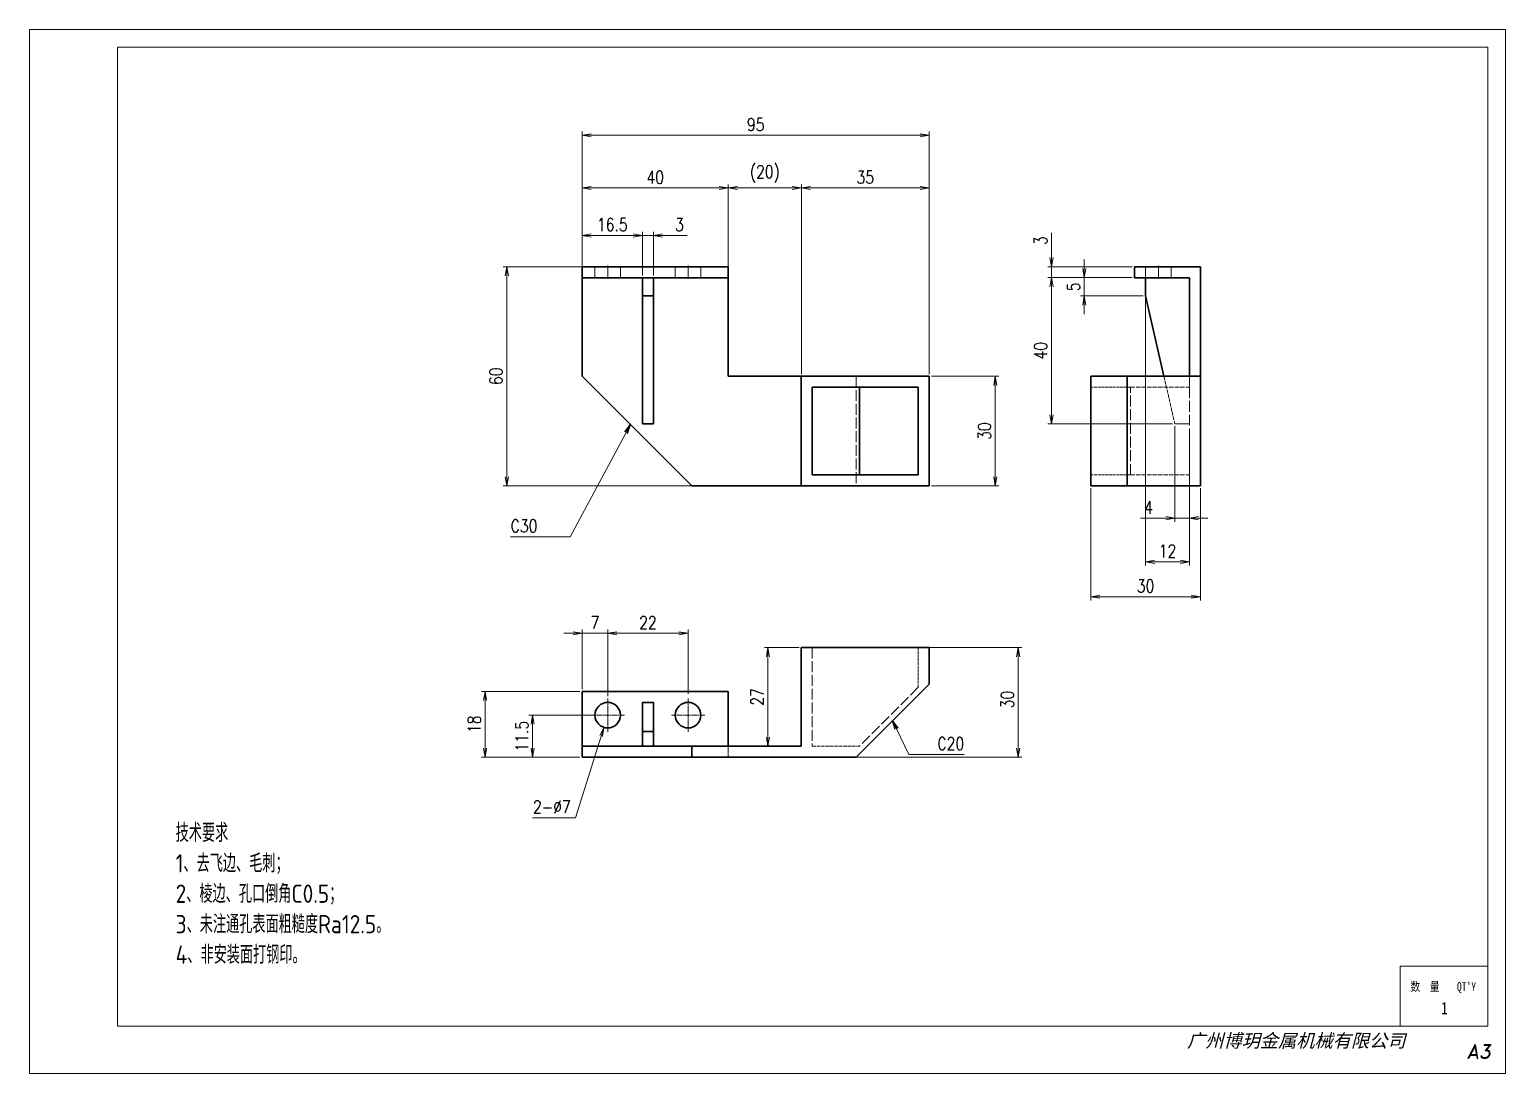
# Model space of a CAD drawing. Header units: millimetres. Extents: x 947 to 8414, y 980 to 1837.
# Drawn here: x 7170 to 7574.1, y 1550 to 1835.7 of the extents above; entities that cross this region are included whole.
import ezdxf
from ezdxf.enums import TextEntityAlignment as Align

# ---------------------------------------------------------------- set-up
doc = ezdxf.new("R2010")
doc.units = ezdxf.units.MM
doc.linetypes.add('AM_ISO02W050x2', pattern=[3.75, 3, -0.75])
doc.linetypes.add('AM_ISO08W050x2', pattern=[9, 6, -0.75, 1.5, -0.75])
doc.layers.add('DIM', color=3, linetype='Continuous')
for name, color, linetype, lineweight in [('中心线', 2, 'AM_ISO08W050x2', 18), ('图框BY', 7, 'Continuous', 0), ('标注线', 3, 'Continuous', 18), ('粗实线', 7, 'Continuous', 35), ('虚线', 1, 'AM_ISO02W050x2', 18)]:
    doc.layers.add(name, color=color, linetype=linetype, lineweight=lineweight)
doc.styles.add('DIM', font='romans.shx', dxfattribs={"width": 0.8, "bigfont": 'bigfont.shx'})
doc.styles.add('STYLE1', font='')
doc.styles.add('国标', font='simfang.ttf', dxfattribs={"width": 0.8})
doc.styles.add('机械长仿宋', font='gbenor.shx', dxfattribs={"height": 1, "bigfont": 'gbcbig.shx'})
doc.styles.add('标题\\M+18E9A', font='romand.shx', dxfattribs={"oblique": 10, "bigfont": 'bigfont.shx'})
doc.styles.get('STYLE1').set_extended_font_data('SimSun')
doc.dimstyles.new('XR 1-1', dxfattribs={"dimtxt": 3.5, "dimasz": 2.5, "dimexe": 1, "dimexo": 0.625, "dimgap": 1.2, "dimtad": 1, "dimtoh": 1, "dimdsep": 46, "dimtxsty": 'DIM', "dimblk": 'OPEN', "dimcen": 0, "dimclrd": 8, "dimclre": 8, "dimclrt": 2, "dimazin": 2, "dimtfac": 0.5, "dimtmove": 0, "dimatfit": 3, "dimldrblk": 'OPEN', "dimfxl": 0, "dimtolj": 2, "dimlwd": 18, "dimlwe": 18, "dimarcsym": 0})
doc.dimstyles.new('XR 1-1$0', dxfattribs={"dimtxt": 3.5, "dimasz": 2.5, "dimexe": 1, "dimexo": 0.625, "dimgap": 1.2, "dimtad": 1, "dimzin": 9, "dimdsep": 46, "dimtxsty": 'DIM', "dimblk": 'OPEN', "dimcen": 0, "dimclrd": 8, "dimclre": 8, "dimclrt": 2, "dimazin": 2, "dimtfac": 0.5, "dimtmove": 0, "dimatfit": 3, "dimldrblk": 'OPEN', "dimfxl": 0, "dimtolj": 2, "dimlwd": 18, "dimlwe": 18, "dimarcsym": 0})
doc.dimstyles.new('XR 1-1$3', dxfattribs={"dimtxt": 3.5, "dimasz": 2.5, "dimexe": 1, "dimexo": 0.625, "dimgap": 1.2, "dimtad": 1, "dimtoh": 1, "dimdsep": 46, "dimtxsty": 'DIM', "dimblk": 'OPEN', "dimcen": 0, "dimclrd": 8, "dimclre": 8, "dimclrt": 2, "dimazin": 2, "dimtfac": 0.5, "dimtofl": 0, "dimtmove": 0, "dimatfit": 3, "dimldrblk": 'OPEN', "dimfxl": 0, "dimtolj": 2, "dimlwd": 18, "dimlwe": 18, "dimarcsym": 0})

# ---------------------------------------------------------------- blocks, each defined once
blk = doc.blocks.new('_Open')
at = {"color": 0, "linetype": 'ByBlock', "lineweight": -2}
for p, q in [((-1, 0.17), (0, 0)), ((-1, -0.17), (0, 0)), ((0, 0), (-1, 0))]:
    blk.add_line(p, q, dxfattribs=at)
blk = doc.blocks.new('*D1298')
at = {"layer": '标注线', "color": 8, "lineweight": 18, "transparency": 16777216}
for p, q in [((7321.29, 1771.43), (7321.29, 1807.78)), ((7323.79, 1806.78), (7413.79, 1806.78)), ((7416.29, 1741.43), (7416.29, 1807.78))]:
    blk.add_line(p, q, dxfattribs=at)
at = {"layer": '标注线', "color": 8, "lineweight": 18, "transparency": 16777216, "xscale": 2.5, "yscale": 2.5, "zscale": 2.5, "rotation": 180}
blk.add_blockref('_Open', (7321.29, 1806.78), dxfattribs=at)
at = {"layer": '标注线', "color": 8, "lineweight": 18, "transparency": 16777216, "xscale": 2.5, "yscale": 2.5, "zscale": 2.5}
blk.add_blockref('_Open', (7416.29, 1806.78), dxfattribs=at)
at = {"layer": '标注线', "color": 2, "transparency": 16777216, "insert": (7368.79, 1809.73), "char_height": 3.5, "attachment_point": 5, "style": 'DIM'}
blk.add_mtext('\\A2;95', dxfattribs=at)
blk = doc.blocks.new('*D1299')
at = {"layer": '标注线', "color": 8, "lineweight": 18, "transparency": 16777216}
for p, q in [((7321.29, 1769.93), (7321.29, 1793.35)), ((7358.79, 1792.35), (7323.79, 1792.35)), ((7361.29, 1769.93), (7361.29, 1793.35))]:
    blk.add_line(p, q, dxfattribs=at)
at = {"layer": '标注线', "color": 8, "lineweight": 18, "transparency": 16777216, "xscale": 2.5, "yscale": 2.5, "zscale": 2.5, "rotation": 180}
blk.add_blockref('_Open', (7321.29, 1792.35), dxfattribs=at)
at = {"layer": '标注线', "color": 8, "lineweight": 18, "transparency": 16777216, "xscale": 2.5, "yscale": 2.5, "zscale": 2.5}
blk.add_blockref('_Open', (7361.29, 1792.35), dxfattribs=at)
at = {"layer": '标注线', "color": 2, "transparency": 16777216, "insert": (7341.29, 1795.3), "char_height": 3.5, "attachment_point": 5, "style": 'DIM'}
blk.add_mtext('\\A2;40', dxfattribs=at)
blk = doc.blocks.new('*D1300')
at = {"layer": '标注线', "color": 8, "lineweight": 18, "transparency": 16777216}
for p, q in [((7324.16, 1770.81), (7299.66, 1770.81)), ((7300.66, 1768.31), (7300.66, 1713.31)), ((7358.67, 1710.81), (7299.66, 1710.81))]:
    blk.add_line(p, q, dxfattribs=at)
at = {"layer": '标注线', "color": 8, "lineweight": 18, "transparency": 16777216, "xscale": 2.5, "yscale": 2.5, "zscale": 2.5}
for p, rotation in [((7300.66, 1770.81), 90), ((7300.66, 1710.81), 270)]:
    blk.add_blockref('_Open', p, dxfattribs=dict(at, rotation=rotation))
at = {"layer": '标注线', "color": 2, "transparency": 16777216, "insert": (7297.71, 1740.81), "char_height": 3.5, "attachment_point": 5, "rotation": 90, "style": 'DIM'}
blk.add_mtext('\\A2;60', dxfattribs=at)
blk = doc.blocks.new('*D1301')
at = {"layer": '标注线', "color": 8, "lineweight": 18, "transparency": 16777216}
for p, q in [((7361.29, 1771.43), (7361.29, 1793.35)), ((7378.79, 1792.35), (7363.79, 1792.35)), ((7381.29, 1741.43), (7381.29, 1793.35))]:
    blk.add_line(p, q, dxfattribs=at)
at = {"layer": '标注线', "color": 8, "lineweight": 18, "transparency": 16777216, "xscale": 2.5, "yscale": 2.5, "zscale": 2.5, "rotation": 180}
blk.add_blockref('_Open', (7361.29, 1792.35), dxfattribs=at)
at = {"layer": '标注线', "color": 8, "lineweight": 18, "transparency": 16777216, "xscale": 2.5, "yscale": 2.5, "zscale": 2.5}
blk.add_blockref('_Open', (7381.29, 1792.35), dxfattribs=at)
at = {"layer": '标注线', "color": 2, "transparency": 16777216, "insert": (7371.29, 1796.21), "char_height": 3.5, "attachment_point": 5, "style": 'DIM'}
blk.add_mtext('\\A2;(20)', dxfattribs=at)
blk = doc.blocks.new('*D1302')
at = {"layer": '标注线', "color": 8, "lineweight": 18, "transparency": 16777216}
for p, q in [((7318.79, 1670.47), (7316.29, 1670.47)), ((7321.29, 1655.19), (7321.29, 1671.47)), ((7328.29, 1670.47), (7321.29, 1670.47)), ((7328.29, 1653.24), (7328.29, 1671.47)), ((7330.79, 1670.47), (7333.29, 1670.47))]:
    blk.add_line(p, q, dxfattribs=at)
at = {"layer": '标注线', "color": 8, "lineweight": 18, "transparency": 16777216, "xscale": 2.5, "yscale": 2.5, "zscale": 2.5}
blk.add_blockref('_Open', (7321.29, 1670.47), dxfattribs=at)
at = {"layer": '标注线', "color": 8, "lineweight": 18, "transparency": 16777216, "xscale": 2.5, "yscale": 2.5, "zscale": 2.5, "rotation": 180}
blk.add_blockref('_Open', (7328.29, 1670.47), dxfattribs=at)
at = {"layer": '标注线', "color": 2, "transparency": 16777216, "insert": (7324.79, 1673.42), "char_height": 3.5, "attachment_point": 5, "style": 'DIM'}
blk.add_mtext('\\A2;7', dxfattribs=at)
blk = doc.blocks.new('*D1303')
at = {"layer": '标注线', "color": 8, "lineweight": 18, "transparency": 16777216}
for p, q in [((7328.29, 1653.87), (7328.29, 1671.47)), ((7330.79, 1670.47), (7347.79, 1670.47)), ((7350.29, 1653.87), (7350.29, 1671.47))]:
    blk.add_line(p, q, dxfattribs=at)
at = {"layer": '标注线', "color": 8, "lineweight": 18, "transparency": 16777216, "xscale": 2.5, "yscale": 2.5, "zscale": 2.5, "rotation": 180}
blk.add_blockref('_Open', (7328.29, 1670.47), dxfattribs=at)
at = {"layer": '标注线', "color": 8, "lineweight": 18, "transparency": 16777216, "xscale": 2.5, "yscale": 2.5, "zscale": 2.5}
blk.add_blockref('_Open', (7350.29, 1670.47), dxfattribs=at)
at = {"layer": '标注线', "color": 2, "transparency": 16777216, "insert": (7339.29, 1673.42), "char_height": 3.5, "attachment_point": 5, "style": 'DIM'}
blk.add_mtext('\\A2;22', dxfattribs=at)
blk = doc.blocks.new('*D1304')
at = {"layer": '标注线', "color": 8, "lineweight": 18, "transparency": 16777216}
for p, q in [((7324.16, 1648.07), (7306.73, 1648.07)), ((7307.73, 1645.57), (7307.73, 1639.07)), ((7320.66, 1636.57), (7306.73, 1636.57))]:
    blk.add_line(p, q, dxfattribs=at)
at = {"layer": '标注线', "color": 8, "lineweight": 18, "transparency": 16777216, "xscale": 2.5, "yscale": 2.5, "zscale": 2.5}
for p, rotation in [((7307.73, 1648.07), 90), ((7307.73, 1636.57), 270)]:
    blk.add_blockref('_Open', p, dxfattribs=dict(at, rotation=rotation))
at = {"layer": '标注线', "color": 2, "transparency": 16777216, "insert": (7304.78, 1642.32), "char_height": 3.5, "attachment_point": 5, "rotation": 90, "style": 'DIM'}
blk.add_mtext('\\A2;11.5', dxfattribs=at)
blk = doc.blocks.new('*D1305')
at = {"layer": '标注线', "color": 8, "lineweight": 18, "transparency": 16777216}
for p, q in [((7319.45, 1620), (7326.49, 1642.34)), ((7307.72, 1620), (7319.45, 1620))]:
    blk.add_line(p, q, dxfattribs=at)
at = {"layer": '标注线', "color": 8, "lineweight": 18, "transparency": 16777216, "xscale": 2.5, "yscale": 2.5, "zscale": 2.5, "rotation": 72.52823614043018}
blk.add_blockref('_Open', (7327.24, 1644.73), dxfattribs=at)
at = {"layer": '标注线', "color": 2, "transparency": 16777216, "insert": (7312.99, 1622.95), "char_height": 3.5, "attachment_point": 5, "style": 'DIM'}
blk.add_mtext('\\A2;2-%%c7', dxfattribs=at)
blk = doc.blocks.new('*D1306')
at = {"layer": '标注线', "color": 8, "lineweight": 18, "transparency": 16777216}
for p, q in [((7385.67, 1666.57), (7441.64, 1666.57)), ((7440.64, 1664.07), (7440.64, 1639.07)), ((7396.1, 1636.57), (7441.64, 1636.57))]:
    blk.add_line(p, q, dxfattribs=at)
at = {"layer": '标注线', "color": 8, "lineweight": 18, "transparency": 16777216, "xscale": 2.5, "yscale": 2.5, "zscale": 2.5}
for p, rotation in [((7440.64, 1666.57), 90), ((7440.64, 1636.57), 270)]:
    blk.add_blockref('_Open', p, dxfattribs=dict(at, rotation=rotation))
at = {"layer": '标注线', "color": 2, "transparency": 16777216, "insert": (7437.69, 1652.32), "char_height": 3.5, "attachment_point": 5, "rotation": 90, "style": 'DIM'}
blk.add_mtext('\\A2;30', dxfattribs=at)
blk = doc.blocks.new('*D1307')
at = {"layer": '标注线', "color": 8, "lineweight": 18, "transparency": 16777216}
for p, q in [((7320.66, 1654.57), (7293.7, 1654.57)), ((7294.7, 1639.07), (7294.7, 1652.07)), ((7320.66, 1636.57), (7293.7, 1636.57))]:
    blk.add_line(p, q, dxfattribs=at)
at = {"layer": '标注线', "color": 8, "lineweight": 18, "transparency": 16777216, "xscale": 2.5, "yscale": 2.5, "zscale": 2.5}
for p, rotation in [((7294.7, 1654.57), 90), ((7294.7, 1636.57), 270)]:
    blk.add_blockref('_Open', p, dxfattribs=dict(at, rotation=rotation))
at = {"layer": '标注线', "color": 2, "transparency": 16777216, "insert": (7291.75, 1645.57), "char_height": 3.5, "attachment_point": 5, "rotation": 90, "style": 'DIM'}
blk.add_mtext('\\A2;18', dxfattribs=at)
blk = doc.blocks.new('*D1308')
at = {"layer": '标注线', "color": 8, "lineweight": 18, "transparency": 16777216}
for p, q in [((7381.29, 1741.43), (7381.29, 1793.35)), ((7383.79, 1792.35), (7413.79, 1792.35)), ((7416.29, 1741.43), (7416.29, 1793.35))]:
    blk.add_line(p, q, dxfattribs=at)
at = {"layer": '标注线', "color": 8, "lineweight": 18, "transparency": 16777216, "xscale": 2.5, "yscale": 2.5, "zscale": 2.5, "rotation": 180}
blk.add_blockref('_Open', (7381.29, 1792.35), dxfattribs=at)
at = {"layer": '标注线', "color": 8, "lineweight": 18, "transparency": 16777216, "xscale": 2.5, "yscale": 2.5, "zscale": 2.5}
blk.add_blockref('_Open', (7416.29, 1792.35), dxfattribs=at)
at = {"layer": '标注线', "color": 2, "transparency": 16777216, "insert": (7398.79, 1795.3), "char_height": 3.5, "attachment_point": 5, "style": 'DIM'}
blk.add_mtext('\\A2;35', dxfattribs=at)
blk = doc.blocks.new('*D1309')
at = {"layer": '标注线', "color": 8, "lineweight": 18, "transparency": 16777216}
for p, q in [((7416.91, 1740.81), (7435.37, 1740.81)), ((7434.37, 1738.31), (7434.37, 1713.31)), ((7416.91, 1710.81), (7435.37, 1710.81))]:
    blk.add_line(p, q, dxfattribs=at)
at = {"layer": '标注线', "color": 8, "lineweight": 18, "transparency": 16777216, "xscale": 2.5, "yscale": 2.5, "zscale": 2.5}
for p, rotation in [((7434.37, 1740.81), 90), ((7434.37, 1710.81), 270)]:
    blk.add_blockref('_Open', p, dxfattribs=dict(at, rotation=rotation))
at = {"layer": '标注线', "color": 2, "transparency": 16777216, "insert": (7431.42, 1725.81), "char_height": 3.5, "attachment_point": 5, "rotation": 90, "style": 'DIM'}
blk.add_mtext('\\A2;30', dxfattribs=at)
blk = doc.blocks.new('*D1310')
at = {"layer": 'DIM', "color": 8, "lineweight": 18, "transparency": 16777216}
for p, q in [((7449.76, 1773.31), (7449.76, 1780.07)), ((7471.9, 1770.81), (7448.76, 1770.81)), ((7449.76, 1767.81), (7449.76, 1770.81)), ((7471.9, 1767.81), (7448.76, 1767.81)), ((7449.76, 1765.31), (7449.76, 1762.81))]:
    blk.add_line(p, q, dxfattribs=at)
at = {"layer": 'DIM', "color": 8, "lineweight": 18, "transparency": 16777216, "xscale": 2.5, "yscale": 2.5, "zscale": 2.5}
for p, rotation in [((7449.76, 1770.81), 270), ((7449.76, 1767.81), 90)]:
    blk.add_blockref('_Open', p, dxfattribs=dict(at, rotation=rotation))
at = {"layer": 'DIM', "color": 2, "transparency": 16777216, "insert": (7446.81, 1777.94), "char_height": 3.5, "attachment_point": 5, "rotation": 90, "style": 'DIM'}
blk.add_mtext('\\A2;3', dxfattribs=at)
blk = doc.blocks.new('*D1311')
at = {"layer": 'DIM', "color": 8, "lineweight": 18, "transparency": 16777216}
for p, q in [((7471.28, 1767.81), (7448.76, 1767.81)), ((7449.76, 1765.31), (7449.76, 1730.31)), ((7482.9, 1727.81), (7448.76, 1727.81))]:
    blk.add_line(p, q, dxfattribs=at)
at = {"layer": 'DIM', "color": 8, "lineweight": 18, "transparency": 16777216, "xscale": 2.5, "yscale": 2.5, "zscale": 2.5}
for p, rotation in [((7449.76, 1767.81), 90), ((7449.76, 1727.81), 270)]:
    blk.add_blockref('_Open', p, dxfattribs=dict(at, rotation=rotation))
at = {"layer": 'DIM', "color": 2, "transparency": 16777216, "insert": (7446.81, 1747.81), "char_height": 3.5, "attachment_point": 5, "rotation": 90, "style": 'DIM'}
blk.add_mtext('\\A2;40', dxfattribs=at)
blk = doc.blocks.new('*D1312')
at = {"layer": 'DIM', "color": 8, "lineweight": 18, "transparency": 16777216}
for p, q in [((7475.53, 1762.18), (7475.53, 1689.03)), ((7487.53, 1725.18), (7487.53, 1689.03)), ((7478.03, 1690.03), (7485.03, 1690.03))]:
    blk.add_line(p, q, dxfattribs=at)
at = {"layer": 'DIM', "color": 8, "lineweight": 18, "transparency": 16777216, "xscale": 2.5, "yscale": 2.5, "zscale": 2.5, "rotation": 180}
blk.add_blockref('_Open', (7475.53, 1690.03), dxfattribs=at)
at = {"layer": 'DIM', "color": 8, "lineweight": 18, "transparency": 16777216, "xscale": 2.5, "yscale": 2.5, "zscale": 2.5}
blk.add_blockref('_Open', (7487.53, 1690.03), dxfattribs=at)
at = {"layer": 'DIM', "color": 2, "transparency": 16777216, "insert": (7481.53, 1692.98), "char_height": 3.5, "attachment_point": 5, "style": 'DIM'}
blk.add_mtext('\\A2;12', dxfattribs=at)
blk = doc.blocks.new('*D1313')
at = {"layer": 'DIM', "color": 8, "lineweight": 18, "transparency": 16777216}
for p, q in [((7458.75, 1770.31), (7458.75, 1772.81)), ((7471.9, 1767.81), (7457.75, 1767.81)), ((7458.75, 1762.81), (7458.75, 1767.81)), ((7474.9, 1762.81), (7457.75, 1762.81)), ((7458.75, 1760.31), (7458.75, 1757.81))]:
    blk.add_line(p, q, dxfattribs=at)
at = {"layer": 'DIM', "color": 8, "lineweight": 18, "transparency": 16777216, "xscale": 2.5, "yscale": 2.5, "zscale": 2.5}
for p, rotation in [((7458.75, 1767.81), 270), ((7458.75, 1762.81), 90)]:
    blk.add_blockref('_Open', p, dxfattribs=dict(at, rotation=rotation))
at = {"layer": 'DIM', "color": 2, "transparency": 16777216, "insert": (7455.8, 1765.31), "char_height": 3.5, "attachment_point": 5, "rotation": 90, "style": 'DIM'}
blk.add_mtext('\\A2;5', dxfattribs=at)
blk = doc.blocks.new('*D1314')
at = {"layer": 'DIM', "color": 8, "lineweight": 18, "transparency": 16777216}
for p, q in [((7483.53, 1727.18), (7483.53, 1700.97)), ((7487.53, 1710.18), (7487.53, 1700.97)), ((7481.03, 1701.97), (7474.13, 1701.97)), ((7487.53, 1701.97), (7483.53, 1701.97)), ((7490.03, 1701.97), (7492.53, 1701.97))]:
    blk.add_line(p, q, dxfattribs=at)
at = {"layer": 'DIM', "color": 8, "lineweight": 18, "transparency": 16777216, "xscale": 2.5, "yscale": 2.5, "zscale": 2.5}
blk.add_blockref('_Open', (7483.53, 1701.97), dxfattribs=at)
at = {"layer": 'DIM', "color": 8, "lineweight": 18, "transparency": 16777216, "xscale": 2.5, "yscale": 2.5, "zscale": 2.5, "rotation": 180}
blk.add_blockref('_Open', (7487.53, 1701.97), dxfattribs=at)
at = {"layer": 'DIM', "color": 2, "transparency": 16777216, "insert": (7476.33, 1704.92), "char_height": 3.5, "attachment_point": 5, "style": 'DIM'}
blk.add_mtext('\\A2;4', dxfattribs=at)
blk = doc.blocks.new('*D1315')
at = {"layer": 'DIM', "color": 8, "lineweight": 18, "transparency": 16777216}
for p, q in [((7460.53, 1710.18), (7460.53, 1679.47)), ((7490.53, 1710.18), (7490.53, 1679.47)), ((7488.03, 1680.47), (7463.03, 1680.47))]:
    blk.add_line(p, q, dxfattribs=at)
at = {"layer": 'DIM', "color": 8, "lineweight": 18, "transparency": 16777216, "xscale": 2.5, "yscale": 2.5, "zscale": 2.5, "rotation": 180}
blk.add_blockref('_Open', (7460.53, 1680.47), dxfattribs=at)
at = {"layer": 'DIM', "color": 8, "lineweight": 18, "transparency": 16777216, "xscale": 2.5, "yscale": 2.5, "zscale": 2.5}
blk.add_blockref('_Open', (7490.53, 1680.47), dxfattribs=at)
at = {"layer": 'DIM', "color": 2, "transparency": 16777216, "insert": (7475.53, 1683.42), "char_height": 3.5, "attachment_point": 5, "style": 'DIM'}
blk.add_mtext('\\A2;30', dxfattribs=at)
blk = doc.blocks.new('*D1316')
at = {"layer": 'DIM', "color": 8, "lineweight": 18, "transparency": 16777216}
for p, q in [((7321.29, 1772.06), (7321.29, 1780.36)), ((7335.29, 1779.36), (7323.79, 1779.36)), ((7337.79, 1768.43), (7337.79, 1780.36))]:
    blk.add_line(p, q, dxfattribs=at)
at = {"layer": 'DIM', "color": 8, "lineweight": 18, "transparency": 16777216, "xscale": 2.5, "yscale": 2.5, "zscale": 2.5, "rotation": 180}
blk.add_blockref('_Open', (7321.29, 1779.36), dxfattribs=at)
at = {"layer": 'DIM', "color": 8, "lineweight": 18, "transparency": 16777216, "xscale": 2.5, "yscale": 2.5, "zscale": 2.5}
blk.add_blockref('_Open', (7337.79, 1779.36), dxfattribs=at)
at = {"layer": 'DIM', "color": 2, "transparency": 16777216, "insert": (7329.54, 1782.31), "char_height": 3.5, "attachment_point": 5, "style": 'DIM'}
blk.add_mtext('\\A2;16.5', dxfattribs=at)
blk = doc.blocks.new('*D1317')
at = {"layer": 'DIM', "color": 8, "lineweight": 18, "transparency": 16777216}
for p, q in [((7335.29, 1779.36), (7332.79, 1779.36)), ((7337.79, 1768.43), (7337.79, 1780.36)), ((7337.79, 1779.36), (7340.79, 1779.36)), ((7340.79, 1768.43), (7340.79, 1780.36)), ((7343.29, 1779.36), (7350.05, 1779.36))]:
    blk.add_line(p, q, dxfattribs=at)
at = {"layer": 'DIM', "color": 8, "lineweight": 18, "transparency": 16777216, "xscale": 2.5, "yscale": 2.5, "zscale": 2.5}
blk.add_blockref('_Open', (7337.79, 1779.36), dxfattribs=at)
at = {"layer": 'DIM', "color": 8, "lineweight": 18, "transparency": 16777216, "xscale": 2.5, "yscale": 2.5, "zscale": 2.5, "rotation": 180}
blk.add_blockref('_Open', (7340.79, 1779.36), dxfattribs=at)
at = {"layer": 'DIM', "color": 2, "transparency": 16777216, "insert": (7347.92, 1782.31), "char_height": 3.5, "attachment_point": 5, "style": 'DIM'}
blk.add_mtext('\\A2;3', dxfattribs=at)
blk = doc.blocks.new('*D1318')
at = {"layer": 'DIM', "color": 8, "lineweight": 18, "transparency": 16777216}
for p, q in [((7380.66, 1666.57), (7371.16, 1666.57)), ((7372.16, 1642.07), (7372.16, 1664.07)), ((7375.67, 1639.57), (7371.16, 1639.57))]:
    blk.add_line(p, q, dxfattribs=at)
at = {"layer": 'DIM', "color": 8, "lineweight": 18, "transparency": 16777216, "xscale": 2.5, "yscale": 2.5, "zscale": 2.5}
for p, rotation in [((7372.16, 1666.57), 90), ((7372.16, 1639.57), 270)]:
    blk.add_blockref('_Open', p, dxfattribs=dict(at, rotation=rotation))
at = {"layer": 'DIM', "color": 2, "transparency": 16777216, "insert": (7369.21, 1653.07), "char_height": 3.5, "attachment_point": 5, "rotation": 90, "style": 'DIM'}
blk.add_mtext('\\A2;27', dxfattribs=at)

msp = doc.modelspace()

# ---------------------------------------------------------------- linework, layer by layer
at = {"layer": '中心线', "ltscale": 0.09}
for p, q in [((7328.287, 1767.505), (7328.287, 1771.105)), ((7350.287, 1767.505), (7350.287, 1771.105)), ((7479.028, 1767.505), (7479.028, 1771.105))]:
    msp.add_line(p, q, dxfattribs=at)
at = {"layer": '中心线', "ltscale": 0.2275}
for p, q in [((7328.287, 1652.615), (7328.287, 1643.515)), ((7350.287, 1652.615), (7350.287, 1643.515)), ((7332.837, 1648.065), (7323.737, 1648.065)), ((7354.837, 1648.065), (7345.737, 1648.065))]:
    msp.add_line(p, q, dxfattribs=at)
at = {"layer": '图框BY'}
msp.add_lwpolyline([(7574.051, 1835.722), (7170, 1835.722), (7170, 1550), (7574.051, 1550)], close=True, dxfattribs=at)
for points in [[(7194.051, 1830.911), (7194.051, 1562.987), (7569.241, 1562.987), (7569.241, 1830.911), (7194.051, 1830.911)], [(7545.19, 1562.987), (7545.19, 1579.342), (7569.241, 1579.342)]]:
    msp.add_lwpolyline(points, dxfattribs=at)
at = {"layer": '粗实线', "ltscale": 0.075}
for p, q in [((7321.287, 1770.805), (7321.287, 1767.805)), ((7361.287, 1770.805), (7361.287, 1767.805)), ((7472.528, 1770.805), (7472.528, 1767.805)), ((7321.287, 1636.565), (7321.287, 1639.565)), ((7351.287, 1636.565), (7351.287, 1639.565))]:
    msp.add_line(p, q, dxfattribs=at)
at = {"layer": '粗实线'}
for p, q in [((7361.287, 1770.805), (7321.287, 1770.805)), ((7490.528, 1770.805), (7490.528, 1740.805)), ((7361.287, 1767.805), (7321.287, 1767.805)), ((7321.287, 1767.805), (7321.287, 1740.805)), ((7361.287, 1767.805), (7361.287, 1740.805)), ((7487.528, 1767.805), (7487.528, 1740.805)), ((7337.789, 1727.805), (7337.789, 1762.805)), ((7340.787, 1762.805), (7340.787, 1727.805)), ((7475.528, 1762.805), (7480.556, 1740.805)), ((7351.287, 1710.805), (7321.287, 1740.805)), ((7361.287, 1740.805), (7381.287, 1740.805)), ((7381.287, 1740.805), (7381.287, 1710.805)), ((7381.287, 1740.805), (7416.287, 1740.805)), ((7384.287, 1737.805), (7413.287, 1737.805)), ((7384.287, 1737.805), (7384.287, 1713.805)), ((7397.166, 1737.805), (7397.166, 1713.805)), ((7413.287, 1713.805), (7413.287, 1737.805)), ((7416.287, 1740.805), (7416.287, 1710.805)), ((7460.528, 1740.805), (7460.528, 1710.805)), ((7470.528, 1740.805), (7470.528, 1710.805)), ((7490.528, 1740.805), (7470.528, 1740.805)), ((7490.528, 1740.805), (7490.528, 1710.805)), ((7413.287, 1713.805), (7384.287, 1713.805)), ((7381.287, 1710.805), (7351.287, 1710.805)), ((7381.287, 1710.805), (7416.287, 1710.805)), ((7470.528, 1710.805), (7490.528, 1710.805)), ((7381.287, 1666.565), (7416.287, 1666.565)), ((7381.287, 1666.565), (7381.287, 1639.565)), ((7361.287, 1654.565), (7321.287, 1654.565)), ((7416.287, 1656.565), (7396.287, 1636.565)), ((7351.287, 1639.565), (7321.287, 1639.565)), ((7351.287, 1636.565), (7321.287, 1636.565)), ((7381.287, 1639.565), (7351.287, 1639.565)), ((7351.287, 1636.565), (7396.287, 1636.565))]:
    msp.add_line(p, q, dxfattribs=at)
at = {"layer": '粗实线', "ltscale": 0.45}
msp.add_line((7472.528, 1770.805), (7490.528, 1770.805), dxfattribs=at)
at = {"layer": '粗实线', "ltscale": 0.074952}
for p, q in [((7340.787, 1767.805), (7337.789, 1767.805)), ((7337.789, 1762.805), (7340.787, 1762.805)), ((7337.789, 1727.805), (7340.787, 1727.805)), ((7337.789, 1651.565), (7340.787, 1651.565)), ((7337.789, 1643.565), (7340.787, 1643.565))]:
    msp.add_line(p, q, dxfattribs=at)
at = {"layer": '粗实线', "ltscale": 0.125}
for p, q in [((7337.789, 1767.805), (7337.789, 1762.805)), ((7340.787, 1767.805), (7340.787, 1762.805)), ((7475.528, 1767.805), (7475.528, 1762.805))]:
    msp.add_line(p, q, dxfattribs=at)
at = {"layer": '粗实线', "ltscale": 0.375}
for p, q in [((7472.528, 1767.805), (7487.528, 1767.805)), ((7321.287, 1654.565), (7321.287, 1639.565)), ((7361.287, 1654.565), (7361.287, 1639.565))]:
    msp.add_line(p, q, dxfattribs=at)
at = {"layer": '粗实线', "ltscale": 0.3}
msp.add_line((7475.528, 1767.805), (7487.528, 1767.805), dxfattribs=at)
at = {"layer": '粗实线', "ltscale": 0.25}
for p, q in [((7470.528, 1740.805), (7460.528, 1740.805)), ((7470.528, 1710.805), (7460.528, 1710.805)), ((7416.287, 1656.565), (7416.287, 1666.565))]:
    msp.add_line(p, q, dxfattribs=at)
at = {"layer": '粗实线', "ltscale": 0.2}
for p, q in [((7337.789, 1643.565), (7337.789, 1651.565)), ((7340.787, 1651.565), (7340.787, 1643.565))]:
    msp.add_line(p, q, dxfattribs=at)
at = {"layer": '粗实线', "ltscale": 0.1}
for p, q in [((7337.789, 1639.565), (7337.789, 1643.565)), ((7340.787, 1643.565), (7340.787, 1639.565))]:
    msp.add_line(p, q, dxfattribs=at)
at = {"layer": '粗实线'}
for centre in [(7328.287, 1648.065), (7350.287, 1648.065)]:
    msp.add_circle(centre, 3.5, dxfattribs=at)
at = {"layer": '虚线', "ltscale": 0.075}
for p, q in [((7324.787, 1767.805), (7324.787, 1770.805)), ((7331.787, 1767.805), (7331.787, 1770.805)), ((7346.787, 1767.805), (7346.787, 1770.805)), ((7353.787, 1767.805), (7353.787, 1770.805)), ((7475.528, 1767.805), (7475.528, 1770.805)), ((7475.528, 1767.805), (7475.528, 1770.805)), ((7482.528, 1767.805), (7482.528, 1770.805)), ((7482.528, 1767.805), (7482.528, 1770.805)), ((7487.528, 1740.805), (7487.528, 1737.805)), ((7490.528, 1740.805), (7487.528, 1740.805)), ((7487.528, 1713.805), (7487.528, 1710.805)), ((7361.287, 1639.565), (7361.287, 1636.565))]:
    msp.add_line(p, q, dxfattribs=at)
at = {"layer": '虚线'}
for p, q in [((7487.528, 1767.805), (7487.528, 1737.805)), ((7396.287, 1740.805), (7396.287, 1710.805)), ((7471.406, 1713.805), (7471.406, 1737.805)), ((7487.528, 1737.805), (7487.528, 1713.805)), ((7384.287, 1666.565), (7384.287, 1639.565)), ((7413.287, 1655.687), (7397.166, 1639.565))]:
    msp.add_line(p, q, dxfattribs=at)
at = {"layer": '虚线', "ltscale": 0.271967}
for p, q in [((7471.406, 1737.805), (7460.528, 1737.805)), ((7471.406, 1713.805), (7460.528, 1713.805)), ((7413.287, 1655.687), (7413.287, 1666.565))]:
    msp.add_line(p, q, dxfattribs=at)
at = {"layer": '虚线', "ltscale": 0.403033}
for p, q in [((7471.406, 1737.805), (7487.528, 1737.805)), ((7471.406, 1713.805), (7487.528, 1713.805))]:
    msp.add_line(p, q, dxfattribs=at)
at = {"layer": '虚线', "ltscale": 0.333383}
msp.add_line((7480.556, 1740.805), (7483.528, 1727.805), dxfattribs=at)
at = {"layer": '虚线', "ltscale": 0.1}
msp.add_line((7483.528, 1727.805), (7487.528, 1727.805), dxfattribs=at)
at = {"layer": '虚线', "ltscale": 0.074952}
msp.add_line((7337.789, 1639.565), (7340.787, 1639.565), dxfattribs=at)
at = {"layer": '虚线', "ltscale": 0.321967}
msp.add_line((7384.287, 1639.565), (7397.166, 1639.565), dxfattribs=at)

# ---------------------------------------------------------------- texts
at = {"layer": '图框BY', "style": '国标', "width": 0.8}
for s, p in [('数  量', (7548.01, 1572.577)), ("QT'Y ", (7560.76, 1572.577))]:
    msp.add_text(s, height=2.4051, dxfattribs=at).set_placement(p)
msp.add_text('1', height=3.367, dxfattribs=at).set_placement((7557.318, 1566.163), align=Align.CENTER)
at = {"layer": '图框BY', "lineweight": -3, "style": 'STYLE1', "oblique": 15}
msp.add_text('广州博玥金属机械有限公司', height=3.6557, dxfattribs=at).set_placement((7486.861, 1557.147))
at = {"layer": '图框BY', "style": '标题\\M+18E9A', "oblique": 10}
msp.add_text('A3', height=3.8481, dxfattribs=at).set_placement((7566.755, 1556.025), align=Align.MIDDLE)
at = {"layer": '标注线', "color": 2, "char_height": 3.5, "style": 'DIM'}
for s, insert, attachment_point in [('\\A2;C30', (7309.041, 1698.11), 9), ('\\A2;C20', (7418.538, 1638.536), 7)]:
    msp.add_mtext(s, dxfattribs=dict(at, insert=insert, attachment_point=attachment_point))
at = {"layer": '标注线', "color": 2, "insert": (7210, 1580), "char_height": 5, "width": 114.82461, "attachment_point": 7, "style": '机械长仿宋'}
msp.add_mtext('\\A2;技术要求\\P1、去飞边、毛刺；\\P2、棱边、孔口倒角C0.5；\\P3、未注通孔表面粗糙度Ra12.5。\\P4、非安装面打钢印。', dxfattribs=at)

# ---------------------------------------------------------------- dimensions: what is measured, and where the dimension line sits
at = {"layer": 'DIM'}
for base, p1, p2, picture, middle in [((7321.287, 1779.36), (7337.789, 1767.805), (7321.287, 1771.43), '*D1316', (7329.538, 1782.31)), ((7340.787, 1779.36), (7337.789, 1767.805), (7340.787, 1767.805), '*D1317', (7347.921, 1782.31)), ((7487.528, 1690.032), (7475.528, 1762.805), (7487.528, 1725.805), '*D1312', (7481.528, 1692.982)), ((7483.528, 1701.968), (7487.528, 1710.805), (7483.528, 1727.805), '*D1314', (7476.328, 1704.918)), ((7460.528, 1680.475), (7490.528, 1710.805), (7460.528, 1710.805), '*D1315', (7475.528, 1683.425))]:
    dim = msp.add_linear_dim(base=base, p1=p1, p2=p2, dimstyle='XR 1-1$0', dxfattribs=at)
    dim.commit()
    dim.dimension.update_dxf_attribs({"geometry": picture, "text_midpoint": middle})
for base, p1, p2, picture, middle in [((7449.757, 1770.805), (7472.528, 1767.805), (7472.528, 1770.805), '*D1310', (7446.807, 1777.939)), ((7458.746, 1767.805), (7475.528, 1762.805), (7472.528, 1767.805), '*D1313', (7455.796, 1765.305)), ((7449.757, 1727.805), (7471.903, 1767.805), (7483.528, 1727.805), '*D1311', (7446.807, 1747.805)), ((7372.164, 1666.565), (7376.29, 1639.565), (7381.287, 1666.565), '*D1318', (7369.214, 1653.065))]:
    dim = msp.add_linear_dim(base=base, p1=p1, p2=p2, angle=90, dimstyle='XR 1-1$0', dxfattribs=at)
    dim.commit()
    dim.dimension.update_dxf_attribs({"geometry": picture, "text_midpoint": middle})
at = {"layer": '标注线'}
for base, p1, p2, picture, middle in [((7416.287, 1806.778), (7321.287, 1770.805), (7416.287, 1740.805), '*D1298', (7368.787, 1809.728)), ((7321.287, 1792.345), (7361.287, 1769.305), (7321.287, 1769.305), '*D1299', (7341.287, 1795.295)), ((7416.287, 1792.345), (7381.287, 1740.805), (7416.287, 1740.805), '*D1308', (7398.787, 1795.295)), ((7321.287, 1670.473), (7328.287, 1652.615), (7321.287, 1654.565), '*D1302', (7324.787, 1673.423)), ((7350.287, 1670.473), (7328.287, 1653.24), (7350.287, 1653.24), '*D1303', (7339.287, 1673.423))]:
    dim = msp.add_linear_dim(base=base, p1=p1, p2=p2, dimstyle='XR 1-1$0', dxfattribs=at)
    dim.commit()
    dim.dimension.update_dxf_attribs({"geometry": picture, "text_midpoint": middle})
dim = msp.add_linear_dim(base=(7361.287, 1792.345), p1=(7381.287, 1740.805), p2=(7361.287, 1770.805), dimstyle='XR 1-1$0', override={"dimpost": '(<>)'}, dxfattribs=at)
dim.commit()
dim.dimension.update_dxf_attribs({"geometry": '*D1301', "text_midpoint": (7371.287, 1796.212)})
for base, p1, p2, picture, middle in [((7300.657, 1710.805), (7324.787, 1770.805), (7359.297, 1710.805), '*D1300', (7297.707, 1740.805)), ((7434.368, 1710.805), (7416.287, 1740.805), (7416.287, 1710.805), '*D1309', (7431.418, 1725.805)), ((7294.7, 1654.565), (7321.287, 1636.565), (7321.287, 1654.565), '*D1307', (7291.75, 1645.565)), ((7307.733, 1636.565), (7324.787, 1648.065), (7321.287, 1636.565), '*D1304', (7304.783, 1642.315))]:
    dim = msp.add_linear_dim(base=base, p1=p1, p2=p2, angle=90, dimstyle='XR 1-1$0', dxfattribs=at)
    dim.commit()
    dim.dimension.update_dxf_attribs({"geometry": picture, "text_midpoint": middle})
dim = msp.add_linear_dim(base=(7440.639, 1636.565), p1=(7385.043, 1666.565), p2=(7395.474, 1636.565), angle=90, dimstyle='XR 1-1$0', dxfattribs=at)
dim.commit()
dim.dimension.update_dxf_attribs({"geometry": '*D1306', "text_midpoint": (7440.639, 1652.315), "dimtype": 160})
dim = msp.add_diameter_dim_2p(p1=(7329.338, 1651.404), p2=(7327.237, 1644.727), dimstyle='XR 1-1$3', override={"dimpost": '2-%%c<>'}, dxfattribs=at)
dim.commit()
dim.dimension.update_dxf_attribs({"geometry": '*D1305', "text_midpoint": (7312.987, 1620), "dimtype": 163})

# ---------------------------------------------------------------- leaders
at = {"layer": '标注线', "annotation_type": 0, "has_hookline": 1, "text_width": 7.333}
for points, hookline_direction in [([(7334.496, 1727.596), (7318.027, 1696.91), (7310.241, 1696.91)], 1), ([(7406.287, 1646.565), (7410.741, 1637.336), (7417.338, 1637.336)], 0)]:
    msp.add_leader(points, dimstyle='XR 1-1', dxfattribs=dict(at, hookline_direction=hookline_direction))

doc.saveas('drawing.dxf')
